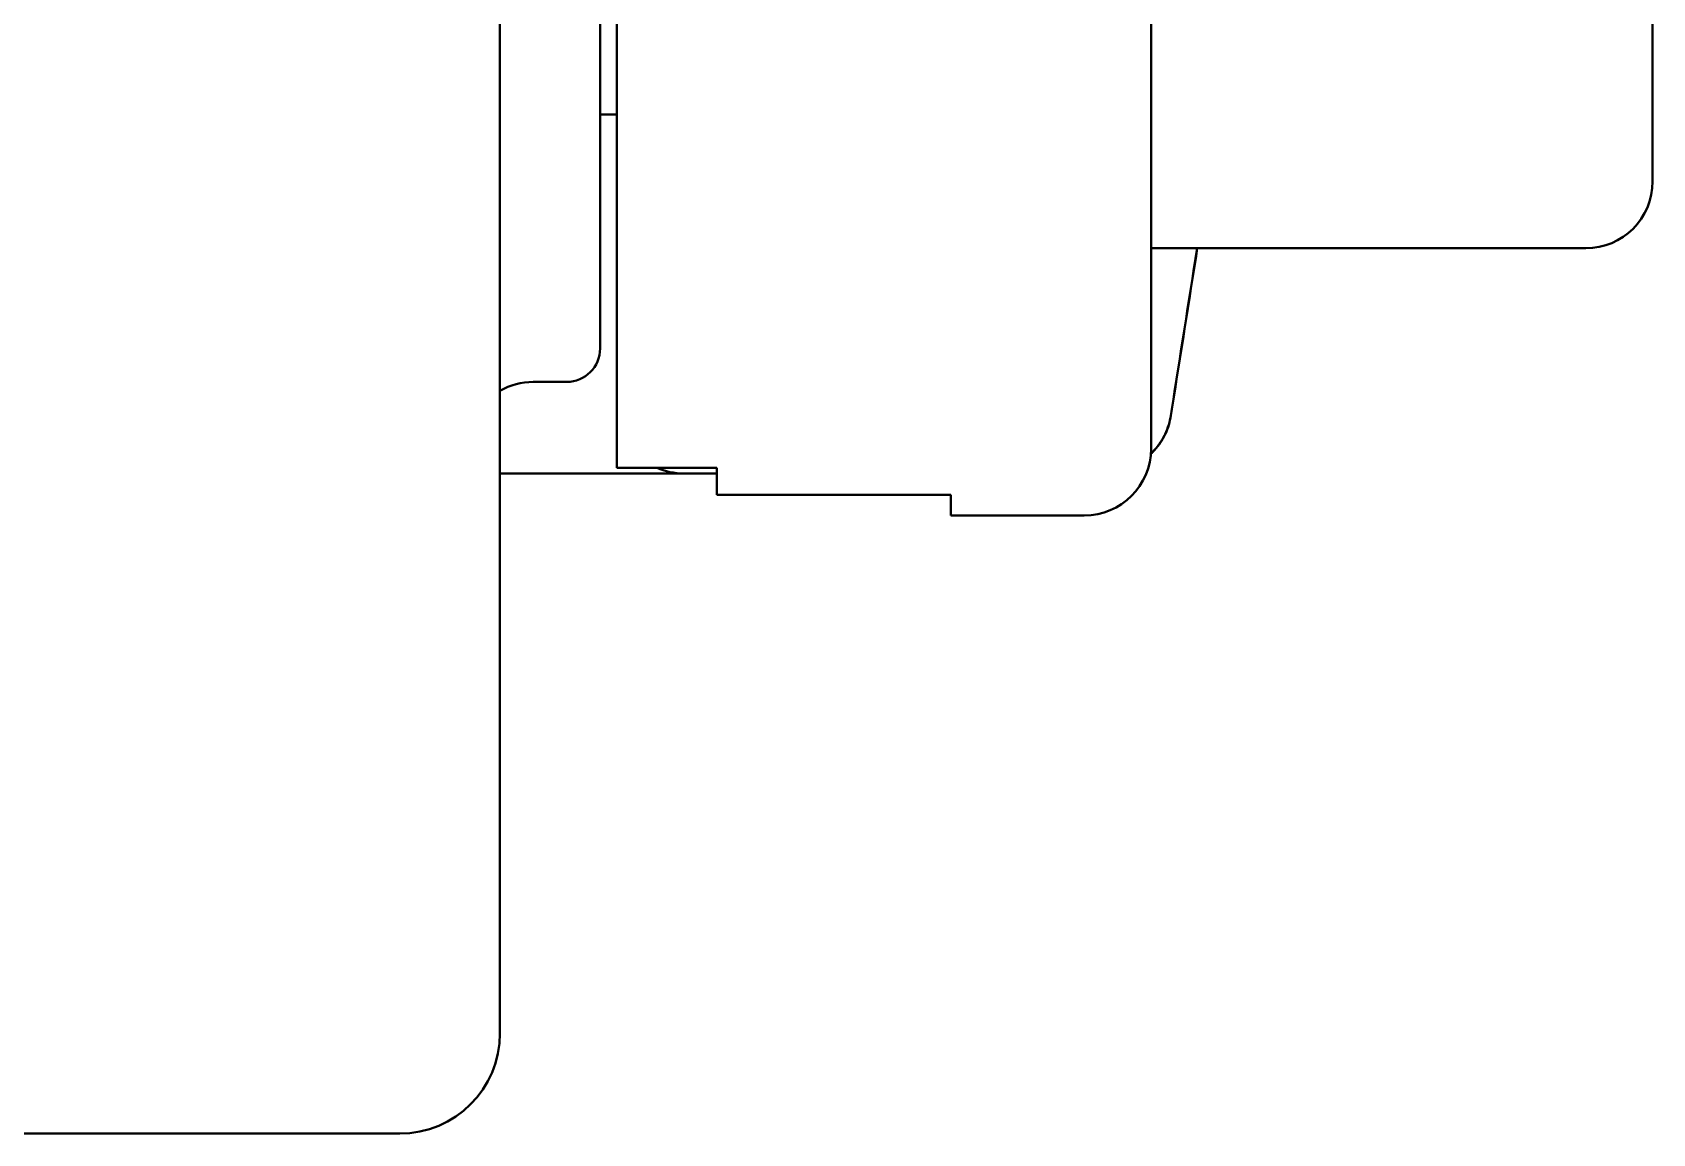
# Model space of a CAD drawing. Header units: millimetres. Extents: x 0 to 51860, y 0 to 5940.
# Drawn here: x 6104.02 to 6152.54, y 3722.87 to 3755.83 of the extents above; entities that cross this region are included whole.
import ezdxf

# ---------------------------------------------------------------- set-up
doc = ezdxf.new("R2010")
doc.units = ezdxf.units.MM
doc.header["$LTSCALE"] = 10
doc.layers.add('가시적인 것(ISO)', color=3, linetype='Continuous', lineweight=40)

msp = doc.modelspace()

# ---------------------------------------------------------------- linework, layer by layer
at = {"layer": '가시적인 것(ISO)'}
for p, q in [((6118.0177, 3792.8732), (6118.0177, 3725.8732)), ((6121.0177, 3772.3732), (6121.0177, 3746.3732)), ((6152.5377, 3751.3732), (6152.5377, 3764.6721)), ((6121.5177, 3742.7996), (6121.5177, 3762.9912)), ((6137.5177, 3762.5892), (6137.5177, 3743.3732)), ((6137.5257, 3753.3732), (6137.5257, 3753.7732)), ((6121.0177, 3753.3732), (6121.5177, 3753.3732)), ((6137.5177, 3749.3732), (6139.8308, 3749.3732)), ((6150.5377, 3749.3732), (6139.8308, 3749.3732)), ((6120.0177, 3745.3732), (6119.0177, 3745.3732)), ((6118.0177, 3742.6332), (6123.5177, 3742.6332)), ((6121.5177, 3742.7996), (6124.5177, 3742.7996)), ((6123.5177, 3742.6332), (6124.5177, 3742.6332)), ((6124.5177, 3741.9964), (6124.5177, 3742.7996)), ((6124.5177, 3741.9964), (6131.5177, 3741.9964)), ((6131.5177, 3741.3732), (6131.5177, 3741.9964)), ((6131.5177, 3741.3732), (6135.5177, 3741.3732)), ((6115.0177, 3722.8732), (6093.0177, 3722.8732))]:
    msp.add_line(p, q, dxfattribs=at)
for centre, radius, start, end in [((6135.0257, 3753.7732), 2.5, 0, 4.58886), ((6135.0257, 3753.3732), 2.5, 355.41114, 0), ((6150.5377, 3751.3732), 2, 270, 0), ((6120.0177, 3746.3732), 1, 270, 0), ((6119.0177, 3743.3732), 2, 90, 120), ((6135.5177, 3743.3732), 2, 270, 0), ((6123.5177, 3744.6332), 2, 246.46498, 270), ((6115.0177, 3725.8732), 3, 270, 0)]:
    msp.add_arc(centre, radius, start, end, dxfattribs=at)
for points in [[(6138.8963, 3749.3732), (6138.6447, 3747.7671), (6138.3924, 3746.1612), (6138.1396, 3744.5554)], [(6138.9027, 3749.3732), (6138.6494, 3747.767), (6138.3957, 3746.1609), (6138.1415, 3744.555)], [(6138.1397, 3744.5554), (6138.1262, 3744.4703), (6138.1119, 3744.3842), (6138.0968, 3744.2993)], [(6138.1415, 3744.555), (6138.128, 3744.4699), (6138.1136, 3744.3839), (6138.0986, 3744.2991)]]:
    msp.add_open_spline(points, degree=3, dxfattribs=at)
for points, knots in [([(6138.0968, 3744.2993), (6138.0628, 3744.1077), (6137.9986, 3743.92), (6137.8196, 3743.5733), (6137.7013, 3743.4113), (6137.548, 3743.2542), (6137.53, 3743.2364), (6137.5117, 3743.219)], [0, 0, 0, 0, 0.0584927, 0.0584927, 0.11872041, 0.11872041, 0.12654827, 0.12654827, 0.12654827, 0.12654827]), ([(6138.0986, 3744.2991), (6138.0649, 3744.1099), (6138.0018, 3743.9246), (6137.8256, 3743.5808), (6137.7088, 3743.4195), (6137.5542, 3743.2596), (6137.5332, 3743.2388), (6137.5117, 3743.2184)], [0, 0, 0, 0, 0.05776999, 0.05776999, 0.11768858, 0.11768858, 0.12690372, 0.12690372, 0.12690372, 0.12690372]), ([(6138.0986, 3744.2991), (6138.0649, 3744.1099), (6138.0018, 3743.9246), (6137.8256, 3743.5808), (6137.7088, 3743.4195), (6137.5543, 3743.2596), (6137.5332, 3743.2388), (6137.5117, 3743.2184)], [0, 0, 0, 0, 0.05776999, 0.05776999, 0.11768858, 0.11768858, 0.12690073, 0.12690073, 0.12690073, 0.12690073]), ([(6138.0968, 3744.2993), (6138.0628, 3744.1077), (6137.9986, 3743.9199), (6137.8195, 3743.5733), (6137.7013, 3743.4112), (6137.548, 3743.2541), (6137.53, 3743.2364), (6137.5118, 3743.219)], [0, 0, 0, 0, 0.05849808, 0.05849808, 0.11872604, 0.11872604, 0.12654562, 0.12654562, 0.12654562, 0.12654562])]:
    msp.add_open_spline(points, degree=3, knots=knots, dxfattribs=at)

doc.saveas('drawing.dxf')
